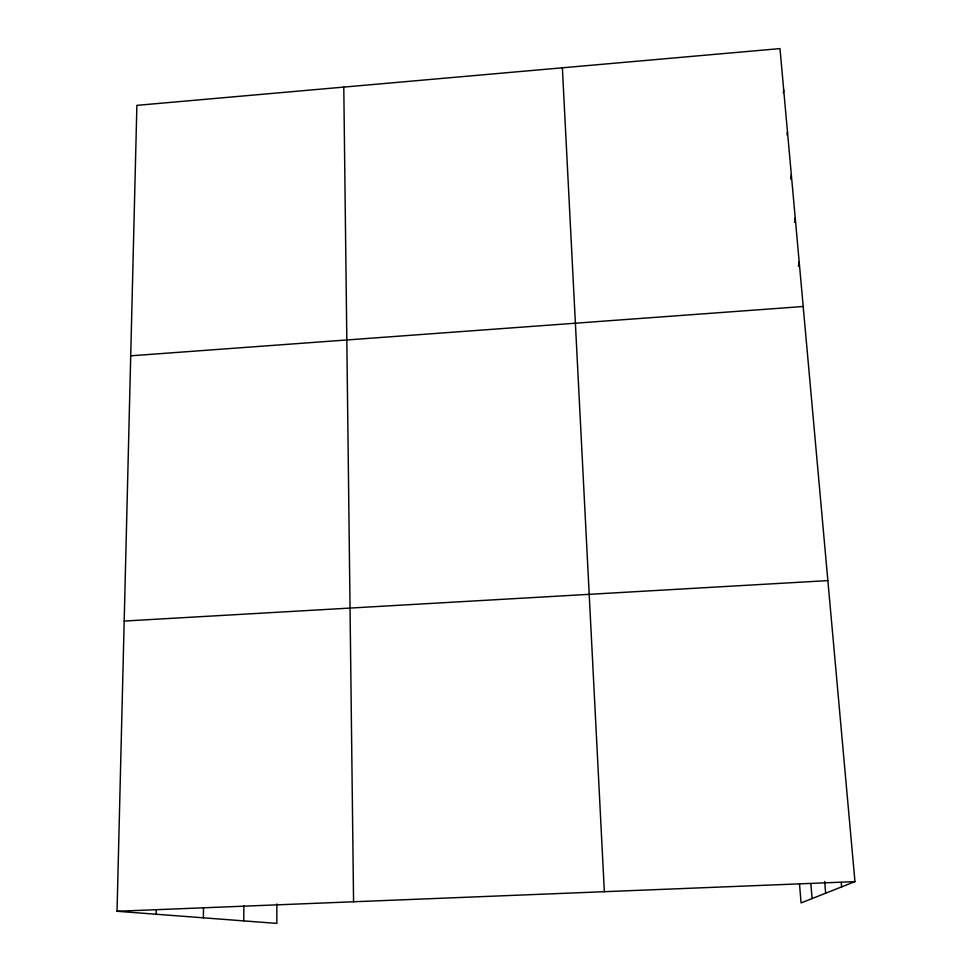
<?xml version="1.0" encoding="UTF-8"?>
<svg xmlns="http://www.w3.org/2000/svg" width="972" height="972" viewBox="0 0 972 972"><rect width="100%" height="100%" fill="white"/><g stroke="black" fill="none" stroke-linecap="round" stroke-linejoin="round"><path stroke-width="1.46" d="M243.778 920.885L243.851 905.916M203.379 917.823L203.5 907.556M156.176 914.239L156.261 909.719M276.838 903.924L276.85 923.4L117.041 911.274L136.882 105.353L779.981 48.6L854.959 881.628L801.062 902.915L799.494 883.706M783.335 92.935L783.711 89.995M787.077 134.987L787.49 132.01M790.661 179.042L791.33 174.644M794.489 222.357L795.23 217.935M798.364 266.34L799.178 261.881M130.71 355.813L803.2 306.508M124.185 621.059L827.865 580.612M117.041 911.274L854.959 881.628M841.242 882.491L841.631 886.889M824.669 881.483L825.665 893.195M810.867 883.706L812.106 898.553M562.375 67.809L604.353 891.701M343.784 87.091L353.565 901.773"/></g></svg>
